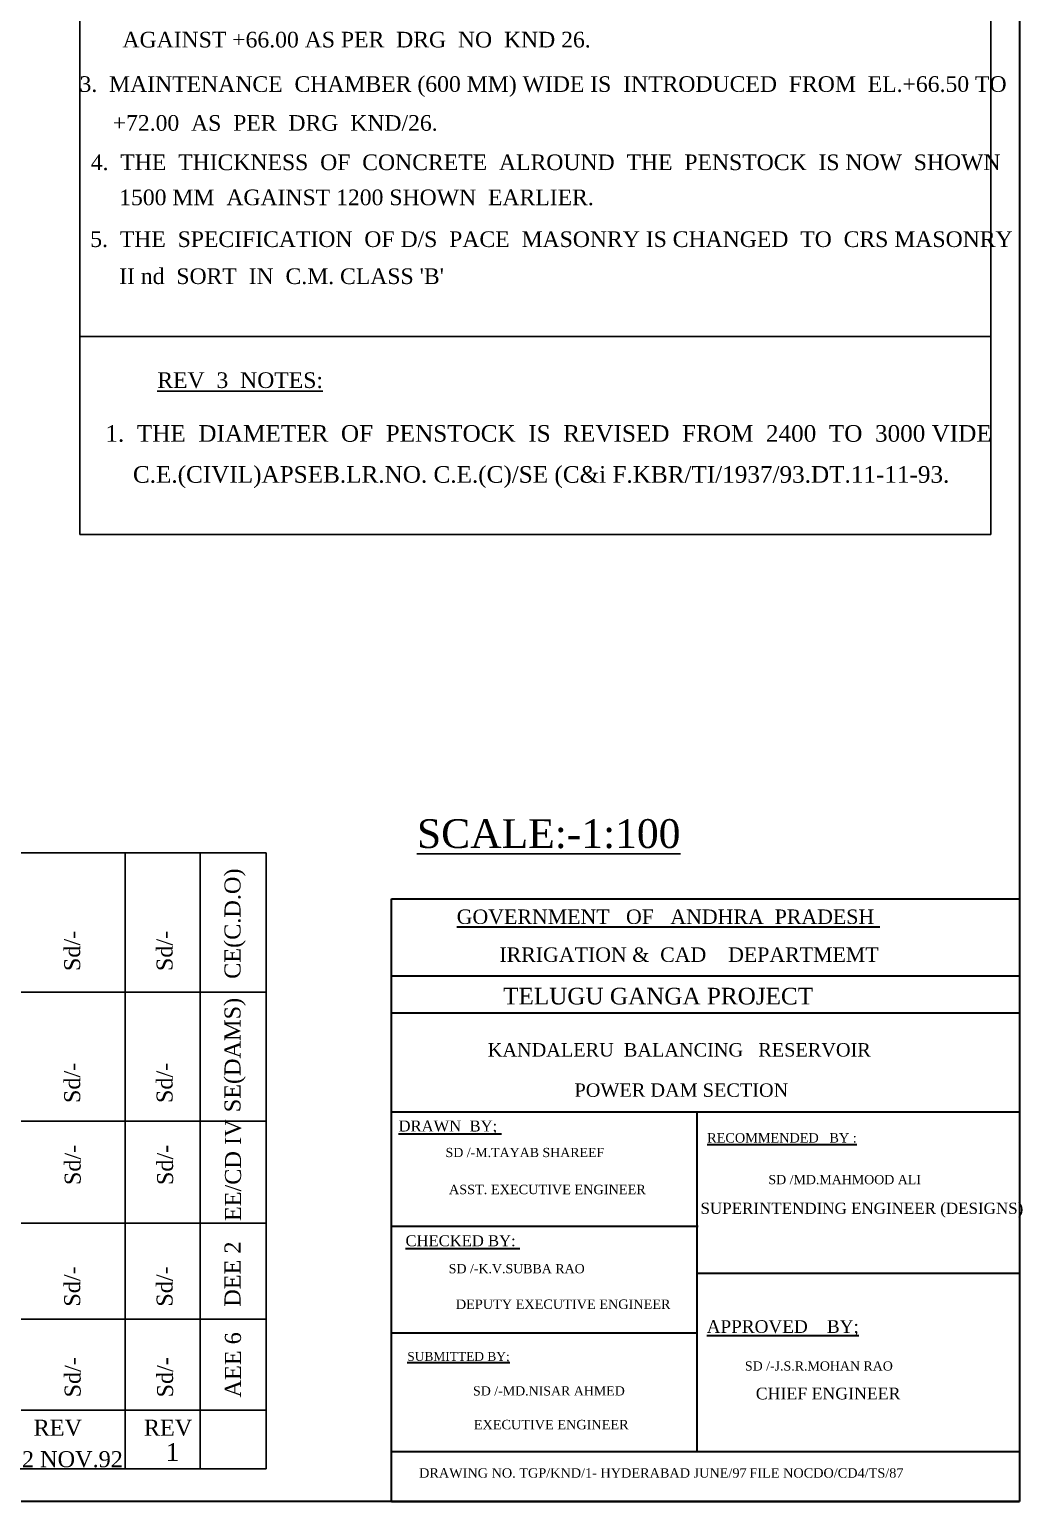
# Model space of a CAD drawing. Header units: millimetres. Extents: x 2343 to 98395, y -428 to 60462.
# Drawn here: x 77709 to 98395, y -428 to 30239 of the extents above; entities that cross this region are included whole.
import ezdxf

# ---------------------------------------------------------------- set-up
doc = ezdxf.new("R2010")
doc.units = ezdxf.units.MM
doc.header["$MEASUREMENT"] = 0
doc.layers.add('RAILING', color=4, linetype='Continuous')
doc.layers.add('TEXT', color=7, linetype='Continuous')
doc.layers.add('TITLE', color=7, linetype='Continuous', lineweight=30)
doc.styles.get("Standard").update_dxf_attribs({"font": 'times.ttf', "height": 260})

msp = doc.modelspace()

# ---------------------------------------------------------------- linework, layer by layer
at = {"layer": 'RAILING'}
for p, q in [((97736.39, 19718.16), (97736.39, 59315.39)), ((78759.05, 35600.84), (78759.05, 19718.16)), ((78759.05, 23844.06), (97736.39, 23844.06)), ((78759.05, 19718.16), (97736.39, 19718.16)), ((72874.51, 13083.12), (82639.12, 13083.12)), ((79699.74, 257.32), (79699.74, 13083.12)), ((81267.23, 257.32), (81267.23, 13083.12)), ((72874.51, 10182.47), (82639.12, 10182.47)), ((72874.51, 7496.7), (82639.12, 7496.7)), ((72874.51, 5370.28), (82639.12, 5370.28)), ((72874.51, 3371.04), (82639.12, 3371.04)), ((72874.51, 1475.36), (82639.12, 1475.36)), ((72874.51, 257.32), (82639.12, 257.32))]:
    msp.add_line(p, q, dxfattribs=at)
for points in [[(78759.05, 19718.16), (78759.05, 19718.16)], [(72874.51, 257.32), (72874.51, 13083.12), (82639.12, 13083.12), (82639.12, 257.32)]]:
    msp.add_lwpolyline(points, dxfattribs=at)
at = {"layer": 'TITLE'}
for p, q in [((98328.11, 60461.84), (98328.11, -427.72)), ((98328.11, -427.72), (2433.26, -427.72))]:
    msp.add_line(p, q, dxfattribs=at)
at = {"layer": 'TITLE', "lineweight": 30}
for p, q in [((85247.63, 12130.48), (98328.11, 12130.48)), ((98328.11, 12130.48), (98328.11, -427.72)), ((85247.63, 10520.67), (98328.11, 10520.67)), ((85247.63, 9753.63), (98328.11, 9753.63)), ((85247.63, 7692.66), (98328.11, 7692.66)), ((85274.88, 5312.17), (91636.88, 5312.17)), ((85247.63, 3086.84), (91609.63, 3086.84)), ((98328.11, 611.25), (85247.63, 611.25)), ((85247.63, -427.72), (98328.11, -427.72))]:
    msp.add_line(p, q, dxfattribs=at)
at = {"layer": 'TITLE'}
msp.add_lwpolyline([(85247.63, -427.72), (85247.63, 12130.48)], dxfattribs=at)
at = {"layer": 'TITLE', "lineweight": 30}
for points in [[(91609.63, 7692.66), (91609.63, 611.25)], [(91609.63, 4328.87), (98328.11, 4328.87)]]:
    msp.add_lwpolyline(points, dxfattribs=at)

# ---------------------------------------------------------------- texts
at = {"layer": 'TEXT'}
for s, height, p in [('AGAINST +66.00 AS PER  DRG  NO  KND 26.', 326.3583, (79646.54, 29863.3)), ('3.  MAINTENANCE  CHAMBER (600 MM) WIDE IS  INTRODUCED  FROM  EL.+66.50 TO', 326.3583, (78752.44, 28937.78)), ('+72.00  AS  PER  DRG  KND/26.', 326.3583, (79442.97, 28127.88)), ('4.  THE  THICKNESS  OF  CONCRETE  ALROUND  THE  PENSTOCK  IS NOW  SHOWN', 326.3583, (78985.96, 27308.18)), ('1500 MM  AGAINST 1200 SHOWN  EARLIER.', 326.3583, (79578.18, 26577.16)), ('5.  THE  SPECIFICATION  OF D/S  PACE  MASONRY IS CHANGED  TO  CRS MASONRY', 326.3583, (78975.31, 25706.81)), ("II nd  SORT  IN  C.M. CLASS 'B'", 326.3583, (79578.18, 24935.53)), ('%%UREV  3  NOTES:', 326.3583, (80372.75, 22769.95)), ('1.  THE  DIAMETER  OF  PENSTOCK  IS  REVISED  FROM  2400  TO  3000 VIDE', 347.0118, (79291.24, 21649.8)), ('C.E.(CIVIL)APSEB.LR.NO. C.E.(C)/SE (C&i F.KBR/TI/1937/93.DT.11-11-93.', 347.0118, (79865.16, 20795.87)), ('%%USCALE:-1:100', 600, (85781, 13186.86)), ('REV ', 334.026, (77796.14, 943.6)), ('REV ', 334.026, (80091.9, 943.6)), ('2 NOV.92', 334.026, (77552.93, 287.99)), ('1', 371.14, (80548.95, 420.07))]:
    msp.add_text(s, height=height, dxfattribs=at).set_placement(p)
for s, p in [('CE(C.D.O)', (82105.77, 10461.37)), ('Sd/-', (78766.36, 10622.02)), ('Sd/-', (80691.16, 10622.02)), ('SE(DAMS)', (82105.77, 7681.65)), ('Sd/-', (78766.36, 7873.13)), ('Sd/-', (80691.16, 7873.13)), ('EE/CD IV', (82115.99, 5415.77)), ('Sd/-', (78776.59, 6164.83)), ('Sd/-', (80701.38, 6164.83)), ('DEE 2', (82105.77, 3631.46)), ('Sd/-', (78766.36, 3631.46)), ('Sd/-', (80691.16, 3631.46)), ('AEE 6', (82115.3, 1741.01)), ('Sd/-', (78775.89, 1741.01)), ('Sd/-', (80700.69, 1741.01))]:
    msp.add_text(s, height=334.026, rotation=90, dxfattribs=at).set_placement(p)
at = {"layer": 'TITLE', "lineweight": 30}
for s, height, p in [('%%UGOVERNMENT   OF   ANDHRA  PRADESH ', 301.2491, (86608.83, 11604.92)), ('IRRIGATION &  CAD    DEPARTMEMT ', 301.2491, (87497.78, 10814.88)), ('TELUGU GANGA PROJECT', 346.5434, (87576.15, 9928.04)), ('KANDALERU  BALANCING   RESERVOIR', 279.2104, (87256.21, 8842.45)), ('POWER DAM SECTION', 279.2104, (89062.61, 8003.75)), ('%%UDRAWN  BY; ', 228.8273, (85397.91, 7281.38)), ('%%URECOMMENDED   BY :', 196.3746, (91826.59, 7050.33)), ('SD /-M.TAYAB SHAREEF', 191.6896, (86376.35, 6748.29)), ('ASST. EXECUTIVE ENGINEER', 196.6487, (86447.09, 5975.55)), ('SD /MD.MAHMOOD ALI', 191.6896, (93100.97, 6183.53)), ('SUPERINTENDING ENGINEER (DESIGNS)', 234.3048, (91687.12, 5564.49)), ('%%UCHECKED BY: ', 228.8273, (85542.1, 4890.57)), ('SD /-K.V.SUBBA RAO', 191.6896, (86442.4, 4327.78)), ('DEPUTY EXECUTIVE ENGINEER', 196.6487, (86591.28, 3584.74)), ('%%UAPPROVED    BY;', 264.0315, (91816.1, 3086.16)), ('%%USUBMITTED BY;', 184.8231, (85579.68, 2502.62)), ('SD /-J.S.R.MOHAN RAO', 191.6896, (92612.2, 2301.06)), ('SD /-MD.NISAR AHMED', 191.6896, (86948.7, 1781.91)), ('CHIEF ENGINEER', 245.1546, (92838.62, 1700.38)), ('EXECUTIVE ENGINEER', 196.6487, (86964.25, 1077.12)), ('DRAWING NO. TGP/KND/1- HYDERABAD JUNE/97', 196.6487, (85825.24, 69.67)), ('FILE NOCDO/CD4/TS/87', 196.6487, (92705.49, 69.67))]:
    msp.add_text(s, height=height, dxfattribs=at).set_placement(p)

doc.saveas('drawing.dxf')
